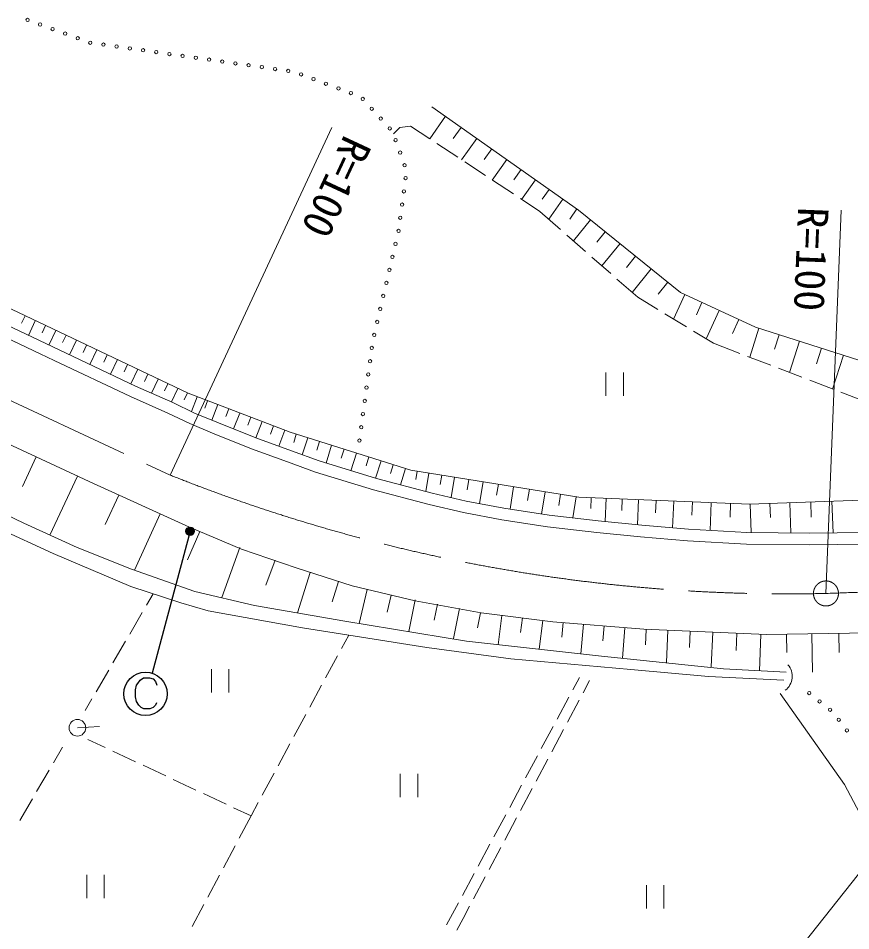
# Model space of a CAD drawing. Units: millimetres, scale not verified. Extents: x 40000 to 680000, y 20000 to 380000.
# Drawn here: x 118009 to 167960, y 249617 to 304349 of the extents above; entities that cross this region are included whole.
import ezdxf
from ezdxf.enums import TextEntityAlignment as Align

# ---------------------------------------------------------------- set-up
doc = ezdxf.new("R2010")
doc.units = ezdxf.units.MM
doc.header["$LTSCALE"] = 1000
doc.header["$PDMODE"] = 32
doc.header["$PDSIZE"] = 500
doc.linetypes.add('CHAIN', pattern=[18.5, 12, -1.5, 3.5, -1.5])
for name, color, linetype, lineweight in [('M-BMK', 2, 'CHAIN', 13), ('M-STR-HTXT', 7, 'Continuous', 13), ('M-STR-STRC', 7, 'Continuous', 25), ('M-WORK', 1, 'Continuous', 13)]:
    doc.layers.add(name, color=color, linetype=linetype, lineweight=lineweight)
doc.styles.add('ＭＳ ゴシック', font='')
doc.styles.get('ＭＳ ゴシック').set_extended_font_data('MS Gothic')

msp = doc.modelspace()

# ---------------------------------------------------------------- linework, layer by layer
at = {"layer": 'M-BMK'}
msp.add_line((96696, 291131), (127123, 276949), dxfattribs=at)
msp.add_circle((166473, 269848), 750, dxfattribs=at)
for centre, radius, start, end in [((164199, 369822), 100000, 248.23802, 271.30313), ((159799, 479742), 210000, 271.82127, 280.40397)]:
    msp.add_arc(centre, radius, start, end, dxfattribs=at)
at = {"layer": 'M-STR-HTXT'}
for p, q in [((127123, 276949), (136828, 297801)), ((166473, 269848), (167393, 292829))]:
    msp.add_line(p, q, dxfattribs=at)
at = {"layer": 'M-STR-STRC'}
for p, q in [((128321, 273580), (126041, 265062)), ((125042, 264073), (125109, 264357)), ((125109, 264357), (125179, 264444)), ((125179, 264444), (125328, 264646)), ((125328, 264646), (125530, 264784)), ((125530, 264784), (125893, 264787)), ((125893, 264787), (126103, 264719)), ((126103, 264719), (126246, 264576)), ((126246, 264576), (126322, 264357)), ((125042, 263643), (125042, 264073)), ((125103, 263368), (125042, 263643)), ((125249, 263149), (125103, 263368)), ((126314, 263284), (126249, 263152)), ((125387, 263009), (125249, 263149)), ((125539, 262936), (125387, 263009)), ((125896, 262936), (125539, 262936)), ((126106, 263003), (125896, 262936)), ((126249, 263152), (126106, 263003))]:
    msp.add_line(p, q, dxfattribs=at)
for centre, radius in [((128321, 273580), 250), ((128321, 273580), 200), ((128321, 273580), 150), ((128321, 273580), 100), ((128321, 273580), 50), ((128321, 273580), 20), ((125643, 263825), 1300), ((125643, 263825), 1300)]:
    msp.add_circle(centre, radius, dxfattribs=at)
msp.add_point((128321, 273580), dxfattribs=at)
at = {"layer": 'M-WORK'}
for p, q in [((142822, 299041), (151633, 292837)), ((143640, 298466), (142695, 297124)), ((140911, 297800), (140520, 297415)), ((141550, 297880), (140911, 297800)), ((142714, 297112), (141550, 297880)), ((144579, 297805), (144106, 297134)), ((144383, 296011), (143131, 296837)), ((145517, 297143), (144613, 295859)), ((146417, 296510), (145964, 295868)), ((146053, 294909), (144801, 295735)), ((147316, 295877), (146450, 294647)), ((148177, 295271), (147744, 294656)), ((147722, 293808), (146470, 294634)), ((149038, 294665), (148208, 293487)), ((149863, 294084), (149448, 293495)), ((149303, 292765), (148139, 293532)), ((150687, 293504), (149837, 292296)), ((151532, 292908), (151107, 292305)), ((151633, 292837), (157747, 287892)), ((150549, 291671), (149303, 292765)), ((152341, 292265), (151316, 290998)), ((152052, 290352), (150925, 291341)), ((153228, 291547), (152716, 290914)), ((154115, 290830), (153033, 289492)), ((153555, 289033), (152428, 290022)), ((155052, 290072), (154511, 289403)), ((155989, 289314), (154846, 287901)), ((155177, 287610), (153931, 288703)), ((156979, 288514), (156407, 287807)), ((115076, 288089), (128203, 281855)), ((157747, 287892), (162243, 285824)), ((156386, 286878), (155177, 287610)), ((158005, 287773), (157331, 286306)), ((159032, 287301), (158695, 286567)), ((160060, 286829), (159277, 285128)), ((118417, 286503), (118208, 286062)), ((158097, 285843), (156813, 286619)), ((161250, 286281), (160859, 285431)), ((116863, 286160), (120462, 284454)), ((119034, 286209), (118616, 285329)), ((119651, 285917), (119442, 285476)), ((162450, 285758), (161896, 284020)), ((162243, 285824), (168447, 283846)), ((116566, 285526), (120162, 283821)), ((120267, 285624), (119850, 284744)), ((120883, 285331), (120674, 284891)), ((159733, 284852), (158524, 285584)), ((163667, 285370), (163390, 284501)), ((121499, 285039), (121082, 284160)), ((122114, 284747), (121906, 284308)), ((161298, 284250), (159733, 284852)), ((164884, 284982), (164284, 283101)), ((120462, 284454), (125036, 282291)), ((122729, 284455), (122313, 283578)), ((123343, 284164), (123135, 283725)), ((163165, 283531), (161765, 284070)), ((166201, 284562), (165901, 283622)), ((167518, 284142), (166869, 282106)), ((120162, 283821), (124744, 281654)), ((123956, 283872), (123541, 282998)), ((124568, 283582), (124361, 283144)), ((125180, 283291), (124766, 282418)), ((125791, 283001), (125584, 282565)), ((153272, 283109), (153272, 281709)), ((154322, 281709), (154322, 283109)), ((165032, 282813), (163632, 283352)), ((126402, 282711), (126000, 281865)), ((126994, 282430), (126793, 282006)), ((166898, 282094), (165498, 282633)), ((125036, 282291), (127288, 281295)), ((127586, 282148), (127200, 281334)), ((128156, 281878), (127963, 281471)), ((168765, 281376), (167365, 281915)), ((124744, 281654), (126994, 280660)), ((128203, 281855), (134317, 279518)), ((128744, 281649), (128403, 280758)), ((129367, 281410), (129197, 280965)), ((127288, 281295), (128582, 280671)), ((129991, 281172), (129633, 280237)), ((130646, 280921), (130467, 280454)), ((113851, 280475), (122523, 276439)), ((126994, 280660), (128296, 280032)), ((128582, 280671), (129933, 280112)), ((131300, 280671), (130934, 279713)), ((131971, 280415), (131788, 279936)), ((128296, 280032), (129670, 279464)), ((129933, 280112), (132265, 279182)), ((132641, 280158), (132268, 279181)), ((133325, 279897), (133139, 279408)), ((129670, 279464), (132014, 278529)), ((132265, 279182), (134409, 278393)), ((134009, 279635), (133642, 278675)), ((134317, 279518), (141570, 277240)), ((134689, 279401), (134535, 278910)), ((135376, 279185), (135054, 278160)), ((108602, 278646), (118353, 274070)), ((136094, 278960), (135933, 278447)), ((136812, 278734), (136477, 277668)), ((132014, 278529), (134169, 277735)), ((134409, 278393), (136060, 277796)), ((137558, 278500), (137390, 277967)), ((138304, 278266), (137973, 277210)), ((119085, 278038), (118263, 276273)), ((134169, 277735), (135839, 277131)), ((136060, 277796), (139511, 276739)), ((139043, 278034), (138877, 277506)), ((139782, 277802), (139454, 276757)), ((140513, 277572), (140349, 277050)), ((135839, 277131), (139320, 276066)), ((141244, 277342), (140938, 276366)), ((141570, 277240), (151641, 275621)), ((141940, 277180), (141859, 276675)), ((142647, 277067), (142470, 275966)), ((121556, 276888), (119912, 273354)), ((122523, 276439), (128291, 273828)), ((139511, 276739), (142839, 275869)), ((143418, 276943), (143329, 276392)), ((144188, 276819), (143992, 275597)), ((145043, 276682), (144945, 276071)), ((145899, 276544), (145688, 275234)), ((146816, 276397), (146710, 275742)), ((120097, 272236), (112079, 275966)), ((139320, 276066), (142671, 275190)), ((142839, 275869), (144877, 275389)), ((147733, 276249), (147516, 274900)), ((148677, 276098), (148569, 275423)), ((149622, 275946), (149407, 274613)), ((124037, 275753), (123233, 273978)), ((144877, 275389), (147146, 274956)), ((150554, 275796), (150447, 275130)), ((151487, 275646), (151283, 274380)), ((151641, 275621), (161891, 275202)), ((152382, 275591), (152356, 274950)), ((153279, 275554), (153222, 274162)), ((154253, 275514), (154225, 274818)), ((155228, 275474), (155166, 273970)), ((156281, 275431), (156250, 274679)), ((157335, 275388), (157269, 273781)), ((158459, 275342), (158427, 274539)), ((161891, 275202), (173459, 275621)), ((165561, 275335), (165593, 274431)), ((166826, 275381), (166895, 273483)), ((142671, 275190), (144731, 274704)), ((147146, 274956), (149856, 274546)), ((159584, 275296), (159516, 273628)), ((160752, 275248), (160718, 274414)), ((161920, 275203), (161981, 273507)), ((163107, 275246), (163138, 274398)), ((164295, 275289), (164360, 273481)), ((126523, 274628), (124990, 271241)), ((144731, 274704), (147028, 274266)), ((147028, 274266), (149763, 273852)), ((149856, 274546), (152798, 274204)), ((118353, 274070), (121554, 272600)), ((128291, 273828), (131408, 272496)), ((149763, 273852), (152723, 273508)), ((152798, 274204), (155417, 273945)), ((155417, 273945), (158219, 273697)), ((158219, 273697), (161721, 273509)), ((128899, 273568), (128169, 271859)), ((152723, 273508), (155352, 273248)), ((155352, 273248), (158170, 272999)), ((161721, 273509), (165481, 273468)), ((165481, 273468), (168806, 273503)), ((121554, 272600), (124813, 271304)), ((131314, 272602), (130223, 269600)), ((158170, 272999), (161698, 272810)), ((161698, 272810), (165481, 272768)), ((165481, 272768), (168838, 272804)), ((124760, 270265), (120097, 272236)), ((131408, 272496), (134684, 271377)), ((133416, 271838), (132870, 270337)), ((124813, 271304), (128596, 269972)), ((134684, 271377), (138041, 270311)), ((135530, 271108), (134758, 268677)), ((137232, 270568), (136846, 269352)), ((127770, 269279), (124760, 270265)), ((128596, 269972), (132192, 269119)), ((138041, 270311), (141824, 269405)), ((138952, 270093), (138462, 268048)), ((126108, 269823), (125706, 269136)), ((140383, 269750), (140139, 268728)), ((141827, 269465), (141454, 267567)), ((141824, 269405), (145794, 268686)), ((129395, 268800), (127770, 269279)), ((135070, 267787), (129395, 268800)), ((132192, 269119), (137600, 268187)), ((143156, 269204), (142970, 268255)), ((144485, 268943), (144130, 267137)), ((125454, 268704), (124697, 267409)), ((137600, 268187), (144900, 266988)), ((145749, 268695), (145572, 267792)), ((145794, 268686), (150083, 268153)), ((147027, 268533), (146809, 266775)), ((148258, 268380), (148149, 267501)), ((149489, 268227), (149274, 266499)), ((142529, 266615), (135070, 267787)), ((150083, 268153), (155544, 267700)), ((150701, 268102), (150629, 267234)), ((151916, 268001), (151768, 266220)), ((153163, 267898), (153089, 267007)), ((154410, 267794), (154258, 265962)), ((155544, 267700), (162897, 267381)), ((155693, 267694), (155653, 266775)), ((137838, 267352), (137402, 266546)), ((156979, 267638), (156895, 265710)), ((158329, 267579), (158287, 266615)), ((159679, 267521), (159589, 265453)), ((161126, 267458), (161081, 266424)), ((162574, 267395), (162479, 265214)), ((162897, 267381), (169131, 267487)), ((164101, 267401), (164120, 266310)), ((165629, 267427), (165668, 265118)), ((167246, 267455), (167265, 266300)), ((124445, 266977), (123689, 265682)), ((147564, 265922), (142529, 266615)), ((144900, 266988), (152999, 266082)), ((137164, 266106), (136451, 264786)), ((152999, 266082), (160325, 265336)), ((154757, 265283), (147564, 265922)), ((123437, 265250), (122680, 263955)), ((129602, 265307), (129602, 263907)), ((130652, 263907), (130652, 265307)), ((159419, 264857), (154757, 265283)), ((160325, 265336), (164081, 265123)), ((151287, 264065), (151686, 264806)), ((151901, 263887), (152292, 264620)), ((163948, 264644), (159419, 264857)), ((136214, 264346), (135501, 263027)), ((167585, 258393), (163722, 263854)), ((122428, 263523), (122026, 262835)), ((150339, 262304), (151050, 263625)), ((150962, 262121), (151667, 263446)), ((135263, 262587), (134551, 261267)), ((121556, 261792), (122888, 261863)), ((149392, 260542), (150103, 261863)), ((150022, 260356), (150727, 261680)), ((122186, 261097), (123234, 260605)), ((120667, 260637), (120115, 259690)), ((134313, 260827), (133600, 259507)), ((123687, 260392), (125044, 259755)), ((148445, 258781), (149155, 260102)), ((125497, 259543), (126855, 258905)), ((149083, 258590), (149787, 259915)), ((119863, 259258), (119108, 257962)), ((133362, 259067), (132650, 257747)), ((140931, 259035), (140931, 257635)), ((141981, 257635), (141981, 259035)), ((127307, 258693), (128665, 258055)), ((147498, 257019), (148208, 258340)), ((169267, 255203), (167585, 258393)), ((129118, 257843), (130476, 257206)), ((148143, 256825), (148848, 258149)), ((118856, 257530), (118100, 256234)), ((132412, 257308), (131976, 256501)), ((130928, 256993), (131976, 256501)), ((131976, 256501), (131261, 255162)), ((146550, 255258), (147261, 256579)), ((147203, 255059), (147908, 256383)), ((131026, 254720), (130320, 253397)), ((145603, 253496), (146314, 254817)), ((146264, 253294), (146968, 254618)), ((149906, 229647), (169227, 254044)), ((122117, 252966), (122117, 251566)), ((123167, 251566), (123167, 252966)), ((130085, 252956), (129378, 251633)), ((144656, 251735), (145366, 253056)), ((145324, 251528), (146029, 252852)), ((155700, 252359), (155700, 250959)), ((156750, 250959), (156750, 252359)), ((143708, 249974), (144419, 251295)), ((129143, 251191), (128437, 249868)), ((144699, 250354), (145089, 251087)), ((144315, 249645), (144699, 250354))]:
    msp.add_line(p, q, dxfattribs=at)
for centre, radius in [((118569, 304249), 100), ((119321, 303974), 100), ((120072, 303700), 100), ((120824, 303425), 100), ((121575, 303151), 100), ((122327, 302880), 100), ((123119, 302767), 100), ((123911, 302655), 100), ((124704, 302542), 100), ((125496, 302429), 100), ((126288, 302317), 100), ((127080, 302204), 100), ((127872, 302092), 100), ((128664, 301979), 100), ((129456, 301866), 100), ((130248, 301754), 100), ((131040, 301641), 100), ((131832, 301529), 100), ((132624, 301416), 100), ((133416, 301304), 100), ((134208, 301191), 100), ((134975, 300981), 100), ((135725, 300701), 100), ((136474, 300422), 100), ((137224, 300142), 100), ((137973, 299862), 100), ((138676, 299513), 100), ((139215, 298922), 100), ((139755, 298332), 100), ((140295, 297741), 100), ((140654, 297042), 100), ((140924, 296289), 100), ((141194, 295536), 100), ((141252, 294760), 100), ((141146, 293967), 100), ((141040, 293174), 100), ((140934, 292381), 100), ((140826, 291589), 100), ((140644, 290810), 100), ((140461, 290031), 100), ((140279, 289252), 100), ((140096, 288473), 100), ((139914, 287694), 100), ((139732, 286915), 100), ((139549, 286136), 100), ((139367, 285357), 100), ((139222, 284572), 100), ((139116, 283779), 100), ((139010, 282986), 100), ((138905, 282193), 100), ((138799, 281400), 100), ((138693, 280607), 100), ((138587, 279814), 100), ((138482, 279021), 100), ((165468, 263869), 100), ((166094, 263372), 100), ((166721, 262874), 100), ((121556, 261792), 500), ((167240, 262271), 100), ((167727, 261636), 100)]:
    msp.add_circle(centre, radius, dxfattribs=at)
msp.add_arc((163386, 264884), 1061, 307.6696, 40.3817, dxfattribs=at)

# ---------------------------------------------------------------- texts
at = {"layer": 'M-STR-HTXT', "style": 'ＭＳ ゴシック'}
for rotation, p in [(245.044, (137102, 294221)), (267.707, (165594, 289900))]:
    msp.add_text('R=100', height=1833, rotation=rotation, dxfattribs=at).set_placement(p, align=Align.MIDDLE_CENTER)

doc.saveas('drawing.dxf')
